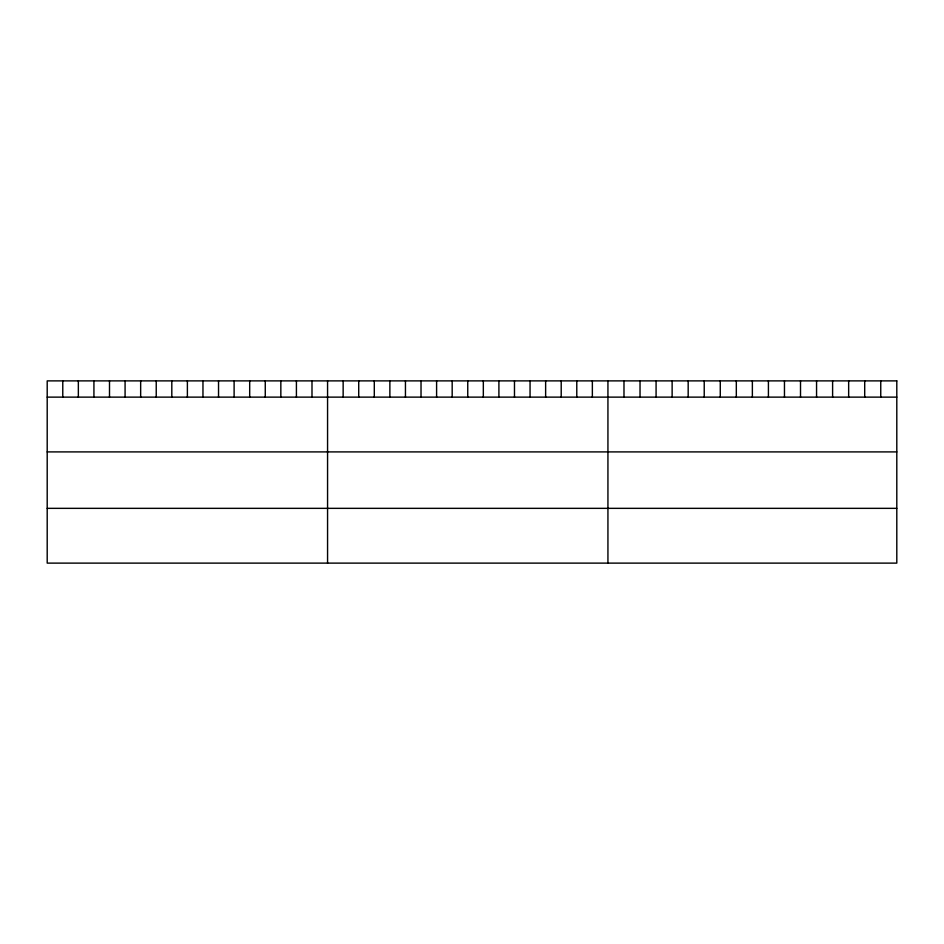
<?xml version="1.0" encoding="UTF-8"?>
<svg xmlns="http://www.w3.org/2000/svg" width="944" height="944" viewBox="0 0 944 944"><rect width="100%" height="100%" fill="white"/><g stroke="black" fill="none" stroke-linecap="round" stroke-linejoin="round"><path stroke-width="1.42" d="M47.2 397.129L896.8 397.129M47.2 451.905L896.8 451.905M47.2 508.344L896.8 508.344M880.752 380.88L880.752 397.129M864.704 380.88L864.704 397.129M848.656 380.88L848.656 397.129M832.608 380.88L832.608 397.129M816.56 380.88L816.56 397.129M800.512 380.88L800.512 397.129M784.464 380.88L784.464 397.129M768.416 380.88L768.416 397.129M752.368 380.88L752.368 397.129M736.32 380.88L736.32 397.129M720.272 380.88L720.272 397.129M704.224 380.88L704.224 397.129M688.176 380.88L688.176 397.129M672.128 380.88L672.128 397.129M656.08 380.88L656.08 397.129M640.032 380.88L640.032 397.129M623.984 380.88L623.984 397.129M607.936 380.88L607.936 563.12M592.36 380.88L592.36 397.129M576.784 380.88L576.784 397.129M561.208 380.88L561.208 397.129M545.632 380.88L545.632 397.129M530.056 380.88L530.056 397.129M514.48 380.88L514.48 397.129M498.904 380.88L498.904 397.129M483.328 380.88L483.328 397.129M467.752 380.88L467.752 397.129M452.176 380.88L452.176 397.129M436.6 380.88L436.6 397.129M421.024 380.88L421.024 397.129M405.448 380.88L405.448 397.129M389.872 380.88L389.872 397.129M374.296 380.88L374.296 397.129M358.72 380.88L358.72 397.129M343.144 380.88L343.144 397.129M327.568 380.88L327.568 563.12M311.992 380.88L311.992 397.129M296.416 380.88L296.416 397.129M280.84 380.88L280.84 397.129M265.264 380.88L265.264 397.129M249.688 380.88L249.688 397.129M234.112 380.88L234.112 397.129M218.536 380.88L218.536 397.129M202.96 380.88L202.96 397.129M187.384 380.88L187.384 397.129M171.808 380.88L171.808 397.129M156.232 380.88L156.232 397.129M140.656 380.88L140.656 397.129M125.08 380.88L125.08 397.129M109.504 380.88L109.504 397.129M93.928 380.88L93.928 397.129M78.352 380.88L78.352 397.129M62.776 380.88L62.776 397.129M896.8 380.88L47.2 380.88L47.2 563.12L896.8 563.12L896.8 380.88"/></g></svg>
